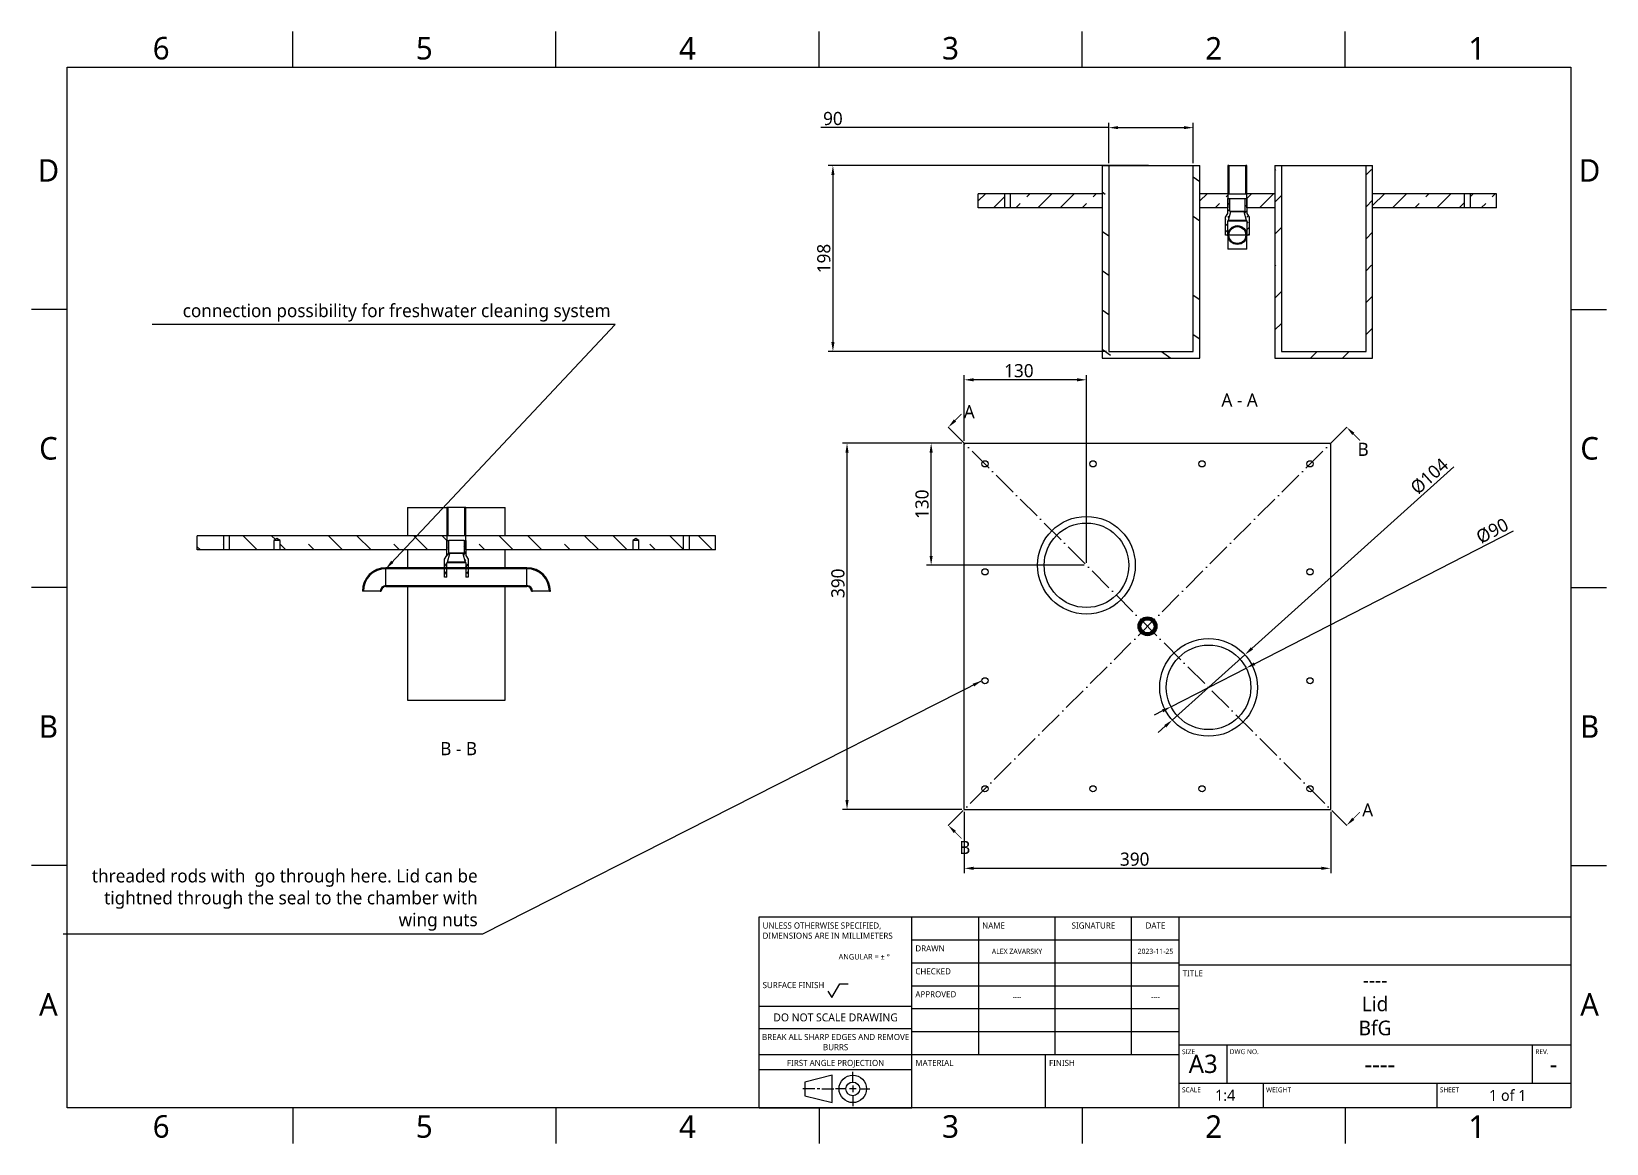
# Model space of a CAD drawing. Extents: x 1 to 420, y 0 to 296.
import ezdxf

# ---------------------------------------------------------------- set-up
doc = ezdxf.new("R2010")
doc.units = 0
doc.header["$LTSCALE"] = 12.7
doc.header["$MEASUREMENT"] = 0
doc.header["$PDMODE"] = 33
doc.header["$PDSIZE"] = 1
doc.linetypes.add('ONS_DASHDOT', pattern=[0.71, 0.5, -0.1, 0.01, -0.1])
doc.layers.get('DEFPOINTS').update_dxf_attribs({"linetype": 'CONTINUOUS'})
for name, color, linetype in [('ANNOTATION_TEXT', 7, 'CONTINUOUS'), ('BORDER_FRAME', 7, 'CONTINUOUS'), ('BORDER_ZONES', 7, 'CONTINUOUS'), ('SECTION_CUTTING_LINE', 7, 'ONS_DASHDOT'), ('TANGENT_LINES', 7, 'CONTINUOUS'), ('TITLE_BLOCK', 7, 'CONTINUOUS'), ('VIEW_HATCHES', 7, 'CONTINUOUS'), ('VISIBLE', 7, 'CONTINUOUS')]:
    doc.layers.add(name, color=color, linetype=linetype)
doc.styles.add('ONSHAPE-STANDARD', font='NotoSans-Regular.ttf')
doc.styles.add('ONSHAPE-STANDARD-DIMENSION', font='')
doc.styles.add('ONSHAPE-STANDARD-FIELDS', font='')
doc.styles.add('ONSHAPE-STANDARD-NOTESTYLE', font='Noto Sans', dxfattribs={"height": 3.5})
doc.styles.add('ONSHAPE-STANDARD-VIEW-LABE', font='NotoSans-Regular.ttf', dxfattribs={"height": 3.5})
doc.styles.get('ONSHAPE-STANDARD-DIMENSION').set_extended_font_data('Noto Sans')
doc.styles.get('ONSHAPE-STANDARD-FIELDS').set_extended_font_data('Noto Sans')
doc.dimstyles.new('ONSHAPE-ISO-25$0', dxfattribs={"dimtxt": 3.5, "dimasz": 2.5, "dimexe": 1.25, "dimexo": 0.625, "dimtad": 1, "dimtxsty": 'ONSHAPE-STANDARD-DIMENSION', "dimcen": 2.5, "dimclrd": 7, "dimclre": 7, "dimclrt": 7, "dimadec": 1, "dimazin": 3, "dimtfac": 1, "dimtmove": 0, "dimatfit": 3})
doc.dimstyles.new('ONSHAPE-ISO-25$3', dxfattribs={"dimtxt": 3.5, "dimasz": 2.5, "dimexe": 1.25, "dimexo": 0.625, "dimtad": 1, "dimtxsty": 'ONSHAPE-STANDARD-DIMENSION', "dimcen": 0, "dimclrd": 7, "dimclre": 7, "dimclrt": 7, "dimadec": 1, "dimazin": 3, "dimtfac": 1, "dimtmove": 0, "dimatfit": 3})
pattern_1 = [(45, (321.7993, 249.565), (-2.9488, 2.9488), [10.0086, -2.50215])]
pattern_2 = [(315, (321.7993, 249.5652), (0.67991, 0.67991), [2.3077, -0.57692])]
pattern_3 = [(45, (321.7993, 249.5652), (-0.83629, 0.83629), [2.83846, -0.7096])]
pattern_4 = [(45, (114.036, 158.5107), (-2.3117, 2.3117), [7.8462, -1.9615])]
pattern_5 = [(135, (114.036, 158.5107), (-3.78414, -3.78414), [12.8438, -3.211])]
pattern_6 = [(10, (114.03585, 158.5107), (-0.09537, 0.540871), [1.318115, -0.32953])]
pattern_7 = [(360, (114.03585, 158.5107), (2e-16, 0.549214), [1.318115, -0.32953])]
pattern_8 = [(45, (114.0358, 158.5107), (-0.67991, 0.67991), [2.3077, -0.57692])]
pattern_9 = [(55, (114.0358, 158.5107), (-0.9688, 0.67836), [2.83846, -0.7096])]

# ---------------------------------------------------------------- blocks, each defined once
blk = doc.blocks.new('*D1')
at = {"layer": 'ANNOTATION_TEXT', "color": 7}
for p, q in [((298.19, 260.82), (212.95, 260.82)), ((214.2, 258.32), (214.2, 213.82)), ((286.94, 211.32), (212.95, 211.32))]:
    blk.add_line(p, q, dxfattribs=at)
for points in [[(214.62, 258.32), (213.79, 258.32), (214.2, 260.82)], [(213.79, 213.82), (214.62, 213.82), (214.2, 211.32)]]:
    blk.add_solid(points, dxfattribs=at)
at = {"layer": 'DEFPOINTS', "color": 0}
for p in [(298.82, 260.82), (214.2, 211.32), (214.2, 211.32), (287.57, 211.32)]:
    blk.add_point(p, dxfattribs=at)
at = {"layer": 'ANNOTATION_TEXT', "color": 7, "insert": (211.79, 236.07), "char_height": 3.5, "attachment_point": 5, "rotation": 90, "style": 'ONSHAPE-STANDARD-DIMENSION'}
blk.add_mtext('198', dxfattribs=at)
blk = doc.blocks.new('*D2')
at = {"layer": 'ANNOTATION_TEXT', "color": 7}
for p, q in [((287.57, 270.9), (211.03, 270.9)), ((287.57, 261.44), (287.57, 272.15)), ((290.07, 270.9), (307.57, 270.9)), ((310.07, 261.44), (310.07, 272.15))]:
    blk.add_line(p, q, dxfattribs=at)
for points in [[(290.07, 271.32), (290.07, 270.49), (287.57, 270.9)], [(307.57, 270.49), (307.57, 271.32), (310.07, 270.9)]]:
    blk.add_solid(points, dxfattribs=at)
at = {"layer": 'DEFPOINTS', "color": 0}
for p in [(310.07, 270.9), (310.07, 270.9), (287.57, 260.82), (310.07, 260.82)]:
    blk.add_point(p, dxfattribs=at)
at = {"layer": 'ANNOTATION_TEXT', "color": 7, "insert": (214.2, 273.32), "char_height": 3.5, "attachment_point": 5, "style": 'ONSHAPE-STANDARD-DIMENSION'}
blk.add_mtext('90', dxfattribs=at)
blk = doc.blocks.new('*D3')
at = {"layer": 'ANNOTATION_TEXT', "color": 7}
for p, q in [((248.52, 186.92), (216.71, 186.92)), ((217.96, 91.92), (217.96, 184.42)), ((248.52, 89.42), (216.71, 89.42))]:
    blk.add_line(p, q, dxfattribs=at)
for points in [[(218.37, 184.42), (217.54, 184.42), (217.96, 186.92)], [(217.54, 91.92), (218.37, 91.92), (217.96, 89.42)]]:
    blk.add_solid(points, dxfattribs=at)
at = {"layer": 'DEFPOINTS', "color": 0}
for p in [(217.96, 186.92), (217.96, 186.92), (249.14, 186.92), (249.14, 89.42)]:
    blk.add_point(p, dxfattribs=at)
at = {"layer": 'ANNOTATION_TEXT', "color": 7, "insert": (215.54, 149.63), "char_height": 3.5, "attachment_point": 5, "rotation": 90, "style": 'ONSHAPE-STANDARD-DIMENSION'}
blk.add_mtext('390', dxfattribs=at)
blk = doc.blocks.new('*D4')
at = {"layer": 'ANNOTATION_TEXT', "color": 7}
for p, q in [((249.14, 88.79), (249.14, 72.5)), ((346.64, 88.79), (346.64, 72.5)), ((251.64, 73.75), (344.14, 73.75))]:
    blk.add_line(p, q, dxfattribs=at)
for points in [[(251.64, 74.17), (251.64, 73.33), (249.14, 73.75)], [(344.14, 73.33), (344.14, 74.17), (346.64, 73.75)]]:
    blk.add_solid(points, dxfattribs=at)
at = {"layer": 'DEFPOINTS', "color": 0}
for p in [(249.14, 89.42), (346.64, 89.42), (346.64, 73.75), (346.64, 73.75)]:
    blk.add_point(p, dxfattribs=at)
at = {"layer": 'ANNOTATION_TEXT', "color": 7, "insert": (294.49, 76.17), "char_height": 3.5, "attachment_point": 5, "style": 'ONSHAPE-STANDARD-DIMENSION'}
blk.add_mtext('390', dxfattribs=at)
blk = doc.blocks.new('*D5')
at = {"layer": 'ANNOTATION_TEXT', "color": 7}
for p, q in [((326.37, 128.2), (395.29, 163.61)), ((304.13, 116.78), (324.15, 127.06)), ((301.91, 115.63), (299.69, 114.49))]:
    blk.add_line(p, q, dxfattribs=at)
for points in [[(326.18, 128.57), (326.56, 127.83), (324.15, 127.06)], [(302.1, 115.26), (301.72, 116.01), (304.13, 116.78)]]:
    blk.add_solid(points, dxfattribs=at)
at = {"layer": 'DEFPOINTS', "color": 0}
for p in [(324.15, 127.06), (304.13, 116.78)]:
    blk.add_point(p, dxfattribs=at)
at = {"layer": 'ANNOTATION_TEXT', "color": 7, "insert": (389.64, 163.55), "char_height": 3.5, "attachment_point": 5, "rotation": 27.1949, "style": 'ONSHAPE-STANDARD-DIMENSION'}
blk.add_mtext('%%c90', dxfattribs=at)
blk = doc.blocks.new('*D6')
at = {"layer": 'ANNOTATION_TEXT', "color": 7}
for p, q in [((325.67, 132.28), (379.43, 180.58)), ((314.19, 121.96), (323.81, 130.61)), ((304.47, 113.23), (314.09, 121.88)), ((302.61, 111.56), (300.75, 109.89))]:
    blk.add_line(p, q, dxfattribs=at)
for points in [[(325.39, 132.59), (325.95, 131.97), (323.81, 130.61)], [(302.89, 111.25), (302.33, 111.87), (304.47, 113.23)]]:
    blk.add_solid(points, dxfattribs=at)
at = {"layer": 'DEFPOINTS', "color": 0}
for p in [(323.81, 130.61), (304.47, 113.23)]:
    blk.add_point(p, dxfattribs=at)
at = {"layer": 'ANNOTATION_TEXT', "color": 7, "insert": (372.9, 178.1), "char_height": 3.5, "attachment_point": 5, "rotation": 41.9381, "style": 'ONSHAPE-STANDARD-DIMENSION'}
blk.add_mtext('%%c104', dxfattribs=at)
blk = doc.blocks.new('*D7')
at = {"layer": 'ANNOTATION_TEXT', "color": 7}
for p, q in [((249.14, 187.54), (249.14, 205.03)), ((279.14, 203.78), (251.64, 203.78)), ((281.64, 155.04), (281.64, 205.03))]:
    blk.add_line(p, q, dxfattribs=at)
for points in [[(251.64, 204.2), (251.64, 203.37), (249.14, 203.78)], [(279.14, 203.37), (279.14, 204.2), (281.64, 203.78)]]:
    blk.add_solid(points, dxfattribs=at)
at = {"layer": 'DEFPOINTS', "color": 0}
for p in [(249.14, 203.78), (249.14, 203.78), (249.14, 186.92), (281.64, 154.42)]:
    blk.add_point(p, dxfattribs=at)
at = {"layer": 'ANNOTATION_TEXT', "color": 7, "insert": (263.68, 206.2), "char_height": 3.5, "attachment_point": 5, "style": 'ONSHAPE-STANDARD-DIMENSION'}
blk.add_mtext('130', dxfattribs=at)
blk = doc.blocks.new('*D8')
at = {"layer": 'ANNOTATION_TEXT', "color": 7}
for p, q in [((248.52, 186.92), (239.08, 186.92)), ((240.33, 156.92), (240.33, 184.42)), ((281.02, 154.42), (239.08, 154.42))]:
    blk.add_line(p, q, dxfattribs=at)
for points in [[(240.75, 184.42), (239.92, 184.42), (240.33, 186.92)], [(239.92, 156.92), (240.75, 156.92), (240.33, 154.42)]]:
    blk.add_solid(points, dxfattribs=at)
at = {"layer": 'DEFPOINTS', "color": 0}
for p in [(240.33, 186.92), (240.33, 186.92), (249.14, 186.92), (281.64, 154.42)]:
    blk.add_point(p, dxfattribs=at)
at = {"layer": 'ANNOTATION_TEXT', "color": 7, "insert": (237.91, 170.67), "char_height": 3.5, "attachment_point": 5, "rotation": 90, "style": 'ONSHAPE-STANDARD-DIMENSION'}
blk.add_mtext('130', dxfattribs=at)

msp = doc.modelspace()

# ---------------------------------------------------------------- hatches: boundary and pattern name
at = {"layer": 'VIEW_HATCHES'}
h = msp.add_hatch(dxfattribs=at)
h.set_pattern_fill('ISO02W100', color=256, scale=68.666667, angle=280.000224, style=0, pattern_type=2)
h.set_pattern_definition([(325, (321.799, 249.565), (4.9232, 7.0311), [20.6, -5.15])])
edge = h.paths.add_edge_path(flags=0)
edge.add_line((285.8183, 209.5652), (311.8183, 209.5652))
edge.add_line((311.8183, 209.5652), (311.8183, 260.8152))
edge.add_line((310.0683, 260.8152), (311.8183, 260.8152))
edge.add_line((310.0683, 211.3152), (310.0683, 260.8152))
edge.add_line((287.5683, 211.3152), (310.0683, 211.3152))
edge.add_line((287.5683, 260.8152), (287.5683, 211.3152))
edge.add_line((285.8183, 260.8152), (287.5683, 260.8152))
edge.add_line((285.8183, 260.8152), (285.8183, 209.5652))
h = msp.add_hatch(dxfattribs=at)
h.set_pattern_fill('ISO02W100', color=256, scale=7.692308, angle=270.00022, style=0, pattern_type=2)
h.set_pattern_definition(pattern_2)
edge = h.paths.add_edge_path(flags=0)
edge.add_line((319.5493, 260.8152), (319.5493, 253.3152))
edge.add_line((319.5493, 260.8152), (319.2993, 260.8152))
edge.add_line((319.2993, 260.8152), (319.2993, 253.3152))
edge.add_line((319.5493, 253.3152), (319.2993, 253.3152))
h = msp.add_hatch(dxfattribs=at)
h.set_pattern_fill('ISO02W100', color=256, scale=7.692308, angle=270.00022, style=0, pattern_type=2)
h.set_pattern_definition(pattern_2)
edge = h.paths.add_edge_path(flags=0)
edge.add_line((324.2993, 253.3152), (324.2993, 260.8152))
edge.add_line((324.2993, 260.8152), (324.0493, 260.8152))
edge.add_line((324.0493, 253.3152), (324.0493, 260.8152))
edge.add_line((324.2993, 253.3152), (324.0493, 253.3152))
h = msp.add_hatch(dxfattribs=at)
h.set_pattern_fill('ISO02W100', color=256, scale=48.066667, angle=0.000009, style=0, pattern_type=2)
h.set_pattern_definition([(45, (321.799, 249.565), (-4.24853, 4.2485), [14.42, -3.605])])
edge = h.paths.add_edge_path(flags=0)
edge.add_line((331.7802, 209.5652), (357.7802, 209.5652))
edge.add_line((357.7802, 209.5652), (357.7802, 260.8152))
edge.add_line((356.0302, 260.8152), (357.7802, 260.8152))
edge.add_line((356.0302, 211.3152), (356.0302, 260.8152))
edge.add_line((333.5302, 211.3152), (356.0302, 211.3152))
edge.add_line((333.5302, 260.8152), (333.5302, 211.3152))
edge.add_line((331.7802, 260.8152), (333.5302, 260.8152))
edge.add_line((331.7802, 260.8152), (331.7802, 209.5652))
h = msp.add_hatch(dxfattribs=at)
h.set_pattern_fill('ISO02W100', color=256, scale=33.361941, angle=0.000009, style=0, pattern_type=2)
h.set_pattern_definition(pattern_1)
edge = h.paths.add_edge_path(flags=0)
edge.add_line((259.8095, 249.5652), (252.8564, 249.5652))
edge.add_line((259.8095, 253.3152), (259.8095, 249.5652))
edge.add_line((259.8095, 253.3152), (252.8564, 253.3152))
edge.add_line((252.8564, 249.5652), (252.8564, 253.3152))
h = msp.add_hatch(dxfattribs=at)
h.set_pattern_fill('ISO02W100', color=256, scale=33.361941, angle=0.000009, style=0, pattern_type=2)
h.set_pattern_definition(pattern_1)
edge = h.paths.add_edge_path(flags=0)
edge.add_line((285.8183, 249.5652), (261.4595, 249.5652))
edge.add_line((285.8183, 253.3152), (285.8183, 249.5652))
edge.add_line((285.8183, 253.3152), (261.4595, 253.3152))
edge.add_line((261.4595, 249.5652), (261.4595, 253.3152))
h = msp.add_hatch(dxfattribs=at)
h.set_pattern_fill('ISO02W100', color=256, scale=33.361941, angle=0.000009, style=0, pattern_type=2)
h.set_pattern_definition(pattern_1)
edge = h.paths.add_edge_path(flags=0)
edge.add_line((319.2993, 253.3152), (311.8183, 253.3152))
edge.add_line((311.8183, 249.5652), (311.8183, 253.3152))
edge.add_line((319.2993, 249.5652), (311.8183, 249.5652))
edge.add_line((319.2993, 253.3152), (319.2993, 249.5652))
h = msp.add_hatch(dxfattribs=at)
h.set_pattern_fill('ISO02W100', color=256, scale=9.461538, angle=0.000009, style=0, pattern_type=2)
h.set_pattern_definition(pattern_3)
edge = h.paths.add_edge_path(flags=0)
edge.add_arc((319.8993, 248.6902), 0.125, 180, 270, ccw=False)
edge.add_line((319.7743, 248.6902), (319.7743, 252.0652))
edge.add_line((319.2993, 252.0652), (319.7743, 252.0652))
edge.add_line((319.2993, 248.0652), (319.2993, 252.0652))
edge.add_line((318.6743, 247.0652), (319.2993, 248.0652))
edge.add_line((318.6743, 242.3152), (318.6743, 247.0652))
edge.add_line((319.2743, 242.3152), (318.6743, 242.3152))
edge.add_line((319.2743, 242.3152), (319.2743, 246.1152))
edge.add_arc((319.4743, 246.1152), 0.2, 90, 180, ccw=False)
edge.add_line((319.4368, 246.3152), (319.4743, 246.3152))
edge.add_line((319.4368, 246.3152), (320.0493, 248.5652))
edge.add_line((319.8993, 248.5652), (320.0493, 248.5652))
h = msp.add_hatch(dxfattribs=at)
h.set_pattern_fill('ISO02W100', color=256, scale=9.461538, angle=0.000009, style=0, pattern_type=2)
h.set_pattern_definition(pattern_3)
edge = h.paths.add_edge_path(flags=0)
edge.add_line((323.5493, 248.5652), (324.1618, 246.3152))
edge.add_line((324.1243, 246.3152), (324.1618, 246.3152))
edge.add_arc((324.1243, 246.1152), 0.2, 0, 90, ccw=False)
edge.add_line((324.3243, 246.1152), (324.3243, 242.3152))
edge.add_line((324.9243, 242.3152), (324.3243, 242.3152))
edge.add_line((324.9243, 247.0652), (324.9243, 242.3152))
edge.add_line((324.2993, 248.0652), (324.9243, 247.0652))
edge.add_line((324.2993, 252.0652), (324.2993, 248.0652))
edge.add_line((323.8243, 252.0652), (324.2993, 252.0652))
edge.add_line((323.8243, 252.0652), (323.8243, 248.6902))
edge.add_arc((323.6993, 248.6902), 0.125, 270, 360, ccw=False)
edge.add_line((323.5493, 248.5652), (323.6993, 248.5652))
h = msp.add_hatch(dxfattribs=at)
h.set_pattern_fill('ISO02W100', color=256, scale=33.361941, angle=0.000009, style=0, pattern_type=2)
h.set_pattern_definition(pattern_1)
edge = h.paths.add_edge_path(flags=0)
edge.add_line((331.7802, 249.5652), (324.2993, 249.5652))
edge.add_line((331.7802, 253.3152), (331.7802, 249.5652))
edge.add_line((331.7802, 253.3152), (324.2993, 253.3152))
edge.add_line((324.2993, 249.5652), (324.2993, 253.3152))
h = msp.add_hatch(dxfattribs=at)
h.set_pattern_fill('ISO02W100', color=256, scale=33.361941, angle=0.000009, style=0, pattern_type=2)
h.set_pattern_definition(pattern_1)
edge = h.paths.add_edge_path(flags=0)
edge.add_line((382.139, 253.3152), (357.7802, 253.3152))
edge.add_line((357.7802, 249.5652), (357.7802, 253.3152))
edge.add_line((382.139, 249.5652), (357.7802, 249.5652))
edge.add_line((382.139, 253.3152), (382.139, 249.5652))
h = msp.add_hatch(dxfattribs=at)
h.set_pattern_fill('ISO02W100', color=256, scale=33.361941, angle=0.000009, style=0, pattern_type=2)
h.set_pattern_definition(pattern_1)
edge = h.paths.add_edge_path(flags=0)
edge.add_line((390.7422, 249.5652), (390.7422, 253.3152))
edge.add_line((390.7422, 253.3152), (383.789, 253.3152))
edge.add_line((383.789, 249.5652), (383.789, 253.3152))
edge.add_line((390.7422, 249.5652), (383.789, 249.5652))
h = msp.add_hatch(dxfattribs=at)
h.set_pattern_fill('ISO02W100', color=256, scale=6.285394, angle=225, style=0, pattern_type=2)
h.set_pattern_definition([(270, (321.7993, 249.56516), (0.785674, -2e-16), [1.88562, -0.4714])])
edge = h.paths.add_edge_path(flags=0)
edge.add_arc((321.7993, 242.3152), 2.5, 225, 585)
edge = h.paths.add_edge_path(flags=0)
edge.add_arc((321.7993, 242.3152), 2.25, 225, 585)
h = msp.add_hatch(dxfattribs=at)
h.set_pattern_fill('ISO02W100', color=256, scale=7.692308, angle=0.00022, style=0, pattern_type=2)
h.set_pattern_definition(pattern_8)
edge = h.paths.add_edge_path(flags=0)
edge.add_line((111.7858, 169.7607), (111.7858, 162.2607))
edge.add_line((111.7858, 169.7607), (111.5358, 169.7607))
edge.add_line((111.5358, 169.7607), (111.5358, 162.2607))
edge.add_line((111.7858, 162.2607), (111.5358, 162.2607))
h = msp.add_hatch(dxfattribs=at)
h.set_pattern_fill('ISO02W100', color=256, scale=7.692308, angle=0.00022, style=0, pattern_type=2)
h.set_pattern_definition(pattern_8)
edge = h.paths.add_edge_path(flags=0)
edge.add_line((116.5358, 162.2607), (116.5358, 169.7607))
edge.add_line((116.5358, 169.7607), (116.2858, 169.7607))
edge.add_line((116.2858, 162.2607), (116.2858, 169.7607))
edge.add_line((116.5358, 162.2607), (116.2858, 162.2607))
h = msp.add_hatch(dxfattribs=at)
h.set_pattern_fill('ISO02W100', color=256, scale=42.812698, angle=90.000009, style=0, pattern_type=2)
h.set_pattern_definition(pattern_5)
edge = h.paths.add_edge_path(flags=0)
edge.add_line((45.0929, 158.5107), (45.0929, 162.2607))
edge.add_line((52.0461, 158.5107), (45.0929, 158.5107))
edge.add_line((52.0461, 162.2607), (52.0461, 158.5107))
edge.add_line((52.0461, 162.2607), (45.0929, 162.2607))
h = msp.add_hatch(dxfattribs=at)
h.set_pattern_fill('ISO02W100', color=256, scale=42.812698, angle=90.000009, style=0, pattern_type=2)
h.set_pattern_definition(pattern_5)
edge = h.paths.add_edge_path(flags=0)
edge.add_line((111.5358, 162.2607), (111.5358, 158.5107))
edge.add_line((111.5358, 162.2607), (53.6961, 162.2607))
edge.add_line((53.6961, 158.5107), (53.6961, 162.2607))
edge.add_line((65.4811, 158.5107), (53.6961, 158.5107))
edge.add_line((65.4811, 161.0107), (65.4811, 158.5107))
edge.add_line((66.3061, 161.5064), (65.4811, 161.0107))
edge.add_line((67.1311, 161.0107), (66.3061, 161.5064))
edge.add_line((67.1311, 158.5107), (67.1311, 161.0107))
edge.add_line((111.5358, 158.5107), (67.1311, 158.5107))
h = msp.add_hatch(dxfattribs=at)
h.set_pattern_fill('ISO02W100', color=256, scale=9.461538, angle=10.000224, style=0, pattern_type=2)
h.set_pattern_definition(pattern_9)
edge = h.paths.add_edge_path(flags=0)
edge.add_arc((112.1358, 157.6357), 0.125, 180, 270, ccw=False)
edge.add_line((112.0108, 157.6357), (112.0108, 161.0107))
edge.add_line((111.5358, 161.0107), (112.0108, 161.0107))
edge.add_line((111.5358, 157.0107), (111.5358, 161.0107))
edge.add_line((110.9108, 156.0107), (111.5358, 157.0107))
edge.add_line((110.9108, 151.2607), (110.9108, 156.0107))
edge.add_line((111.5108, 151.2607), (110.9108, 151.2607))
edge.add_line((111.5108, 151.2607), (111.5108, 155.0607))
edge.add_arc((111.7108, 155.0607), 0.2, 90, 180, ccw=False)
edge.add_line((111.6733, 155.2607), (111.7108, 155.2607))
edge.add_line((111.6733, 155.2607), (112.2858, 157.5107))
edge.add_line((112.1358, 157.5107), (112.2858, 157.5107))
h = msp.add_hatch(dxfattribs=at)
h.set_pattern_fill('ISO02W100', color=256, scale=9.461538, angle=10.000224, style=0, pattern_type=2)
h.set_pattern_definition(pattern_9)
edge = h.paths.add_edge_path(flags=0)
edge.add_line((115.7858, 157.5107), (116.3983, 155.2607))
edge.add_line((116.3608, 155.2607), (116.3983, 155.2607))
edge.add_arc((116.3608, 155.0607), 0.2, 0, 90, ccw=False)
edge.add_line((116.5608, 155.0607), (116.5608, 151.2607))
edge.add_line((117.1608, 151.2607), (116.5608, 151.2607))
edge.add_line((117.1608, 156.0107), (117.1608, 151.2607))
edge.add_line((116.5358, 157.0107), (117.1608, 156.0107))
edge.add_line((116.5358, 161.0107), (116.5358, 157.0107))
edge.add_line((116.0608, 161.0107), (116.5358, 161.0107))
edge.add_line((116.0608, 161.0107), (116.0608, 157.6357))
edge.add_arc((115.9358, 157.6357), 0.125, 270, 360, ccw=False)
edge.add_line((115.7858, 157.5107), (115.9358, 157.5107))
h = msp.add_hatch(dxfattribs=at)
h.set_pattern_fill('ISO02W100', color=256, scale=42.812698, angle=90.000009, style=0, pattern_type=2)
h.set_pattern_definition(pattern_5)
edge = h.paths.add_edge_path(flags=0)
edge.add_line((174.3756, 162.2607), (174.3756, 158.5107))
edge.add_line((174.3756, 162.2607), (116.5358, 162.2607))
edge.add_line((116.5358, 158.5107), (116.5358, 162.2607))
edge.add_line((160.9406, 158.5107), (116.5358, 158.5107))
edge.add_line((160.9406, 161.0107), (160.9406, 158.5107))
edge.add_line((161.7656, 161.5064), (160.9406, 161.0107))
edge.add_line((162.5906, 161.0107), (161.7656, 161.5064))
edge.add_line((162.5906, 158.5107), (162.5906, 161.0107))
edge.add_line((174.3756, 158.5107), (162.5906, 158.5107))
h = msp.add_hatch(dxfattribs=at)
h.set_pattern_fill('ISO02W100', color=256, scale=42.812698, angle=90.000009, style=0, pattern_type=2)
h.set_pattern_definition(pattern_5)
edge = h.paths.add_edge_path(flags=0)
edge.add_line((182.9788, 162.2607), (176.0256, 162.2607))
edge.add_line((176.0256, 158.5107), (176.0256, 162.2607))
edge.add_line((182.9788, 158.5107), (176.0256, 158.5107))
edge.add_line((182.9788, 158.5107), (182.9788, 162.2607))
h = msp.add_hatch(dxfattribs=at)
h.set_pattern_fill('ISO02W100', color=256, scale=4.393715, angle=315, style=0, pattern_type=2)
h.set_pattern_definition(pattern_7)
edge = h.paths.add_edge_path(flags=0)
edge.add_line((95.2858, 153.5107), (95.2858, 153.7607))
edge.add_arc((95.2858, 147.5107), 6.25, 90, 180, ccw=False)
edge.add_line((89.2858, 147.5107), (89.0358, 147.5107))
edge.add_arc((95.2858, 147.5107), 6, 90, 180)
h = msp.add_hatch(dxfattribs=at)
h.set_pattern_fill('ISO02W100', color=256, scale=26.153846, angle=0.00022, style=0, pattern_type=2)
h.set_pattern_definition(pattern_4)
edge = h.paths.add_edge_path(flags=0)
edge.add_line((132.7858, 153.5107), (95.2858, 153.5107))
edge.add_line((132.7858, 153.5107), (132.7858, 153.7607))
edge.add_line((132.7858, 153.7607), (95.2858, 153.7607))
edge.add_line((95.2858, 153.5107), (95.2858, 153.7607))
h = msp.add_hatch(dxfattribs=at)
h.set_pattern_fill('ISO02W100', color=256, scale=4.393715, angle=325.000004, style=0, pattern_type=2)
h.set_pattern_definition(pattern_6)
edge = h.paths.add_edge_path(flags=0)
edge.add_line((138.7858, 147.5107), (139.0358, 147.5107))
edge.add_arc((132.7858, 147.5107), 6.25, 0, 90, ccw=False)
edge.add_line((132.7858, 153.5107), (132.7858, 153.7607))
edge.add_arc((132.7858, 147.5107), 6, 360, 450)
h = msp.add_hatch(dxfattribs=at)
h.set_pattern_fill('ISO02W100', color=256, scale=4.393715, angle=315, style=0, pattern_type=2)
h.set_pattern_definition(pattern_7)
edge = h.paths.add_edge_path(flags=0)
edge.add_line((94.0358, 147.5107), (93.7858, 147.5107))
edge.add_arc((95.2858, 147.5107), 1.25, 90, 180)
edge.add_line((95.2858, 148.7607), (95.2858, 149.0107))
edge.add_arc((95.2858, 147.5107), 1.5, 90, 180, ccw=False)
h = msp.add_hatch(dxfattribs=at)
h.set_pattern_fill('ISO02W100', color=256, scale=26.153846, angle=0.00022, style=0, pattern_type=2)
h.set_pattern_definition(pattern_4)
edge = h.paths.add_edge_path(flags=0)
edge.add_line((95.2858, 148.7607), (132.7858, 148.7607))
edge.add_line((132.7858, 148.7607), (132.7858, 149.0107))
edge.add_line((95.2858, 149.0107), (132.7858, 149.0107))
edge.add_line((95.2858, 148.7607), (95.2858, 149.0107))
h = msp.add_hatch(dxfattribs=at)
h.set_pattern_fill('ISO02W100', color=256, scale=4.393715, angle=325.000004, style=0, pattern_type=2)
h.set_pattern_definition(pattern_6)
edge = h.paths.add_edge_path(flags=0)
edge.add_line((132.7858, 148.7607), (132.7858, 149.0107))
edge.add_arc((132.7858, 147.5107), 1.25, 360, 450)
edge.add_line((134.0358, 147.5107), (134.2858, 147.5107))
edge.add_arc((132.7858, 147.5107), 1.5, 0, 90, ccw=False)

# ---------------------------------------------------------------- linework, layer by layer
at = {"layer": 'ANNOTATION_TEXT'}
msp.add_lwpolyline([(95.2858, 153.5107), (156.2994, 218.5398), (33.1407, 218.5398)], dxfattribs=at)
at = {"layer": 'ANNOTATION_TEXT', "extrusion": (0, -0.020396, -0.999792)}
msp.add_lwpolyline([(253.8163, -123.6567), (120.9537, -56.2408), (9.4113, -56.2408)], dxfattribs=at)
at = {"layer": 'ANNOTATION_TEXT'}
for points in [[(97.3003, 155.0488), (95.2858, 153.5107), (96.6926, 155.619)], [(251.3983, 122.909), (253.8163, 123.6684), (251.7753, 122.1658)]]:
    msp.add_solid(points, dxfattribs=at)
at = {"layer": 'BORDER_FRAME'}
for p, q in [((10.5, 10), (10.5, 287)), ((10.5, 287), (410.5, 287)), ((410.5, 287), (410.5, 10)), ((410.5, 10), (10.5, 10))]:
    msp.add_line(p, q, dxfattribs=at)
at = {"layer": 'BORDER_ZONES'}
for p, q in [((70.5, 287), (70.5, 296.5)), ((140.5, 287), (140.5, 296.5)), ((210.5, 287), (210.5, 296.5)), ((280.5, 287), (280.5, 296.5)), ((350.5, 287), (350.5, 296.5)), ((10.5, 222.5), (1, 222.5)), ((410.5, 222.5), (420, 222.5)), ((10.5, 148.5), (1, 148.5)), ((410.5, 148.5), (420, 148.5)), ((10.5, 74.5), (1, 74.5)), ((410.5, 74.5), (420, 74.5)), ((70.5, 10), (70.5, 0.5)), ((140.5, 10), (140.5, 0.5)), ((210.5, 10), (210.5, 0.5)), ((280.5, 10), (280.5, 0.5)), ((350.5, 10), (350.5, 0.5))]:
    msp.add_line(p, q, dxfattribs=at)
at = {"layer": 'SECTION_CUTTING_LINE', "color": 7}
for p, q in [((244.8987, 191.1611), (350.884, 85.1758)), ((350.884, 191.1611), (244.8987, 85.1758))]:
    msp.add_line(p, q, dxfattribs=at)
for points in [[(244.8987, 191.1611), (246.9611, 192.6342), (246.3718, 193.2235)], [(246.7401, 192.8552), (248.5079, 194.623), (246.5928, 193.0025), (248.3606, 194.7703)], [(350.884, 191.1611), (352.3571, 189.0987), (352.9464, 189.6879)], [(352.5781, 189.3197), (354.3458, 187.5519), (352.7254, 189.467), (354.4932, 187.6992)], [(352.7254, 86.8699), (354.4932, 88.6377), (352.5781, 87.0172), (354.3458, 88.785)], [(244.8987, 85.1758), (246.3718, 83.1134), (246.9611, 83.7027)], [(350.884, 85.1758), (352.9464, 86.6489), (352.3571, 87.2382)], [(246.5928, 83.3344), (248.3606, 81.5666), (246.7401, 83.4817), (248.5079, 81.7139)]]:
    msp.add_solid(points, dxfattribs=at)
at = {"layer": 'TANGENT_LINES'}
for p, q in [((319.7743, 248.6902), (323.8243, 248.6902)), ((319.2743, 246.1152), (324.3243, 246.1152)), ((116.5608, 155.0607), (111.5108, 155.0607)), ((116.0608, 157.6357), (112.0108, 157.6357))]:
    msp.add_line(p, q, dxfattribs=at)
msp.add_circle((297.8913, 138.1684), 1.9, dxfattribs=at)
at = {"layer": 'TITLE_BLOCK'}
for p, q in [((194.6, 10), (194.6, 60.8)), ((194.6, 60.8), (235.24, 60.8)), ((235.24, 10), (235.24, 60.8)), ((235.24, 60.8), (306.36, 60.8)), ((253.02, 24.224), (253.02, 60.8)), ((273.34, 24.224), (273.34, 60.8)), ((293.66, 24.224), (293.66, 60.8)), ((306.36, 10), (306.36, 60.8)), ((306.36, 60.8), (410.5, 60.8)), ((235.24, 54.704), (306.36, 54.704)), ((235.24, 48.608), (306.36, 48.608)), ((306.36, 48.1), (410.5, 48.1)), ((213.904, 39.3298), (216.0376, 43.0253)), ((216.0376, 43.0253), (218.2728, 43.0253)), ((235.24, 42.512), (306.36, 42.512)), ((212.888, 41.0896), (213.904, 39.3298)), ((194.6, 37.0256), (235.24, 37.0256)), ((235.24, 36.416), (306.36, 36.416)), ((194.6, 31.1328), (235.24, 31.1328)), ((235.24, 30.32), (306.36, 30.32)), ((306.36, 26.764), (410.5, 26.764)), ((319.06, 16.604), (319.06, 26.764)), ((400.34, 16.604), (400.34, 26.764)), ((194.6, 24.224), (235.24, 24.224)), ((235.24, 24.224), (306.36, 24.224)), ((270.8, 10), (270.8, 24.224)), ((194.6, 20.16), (235.24, 20.16)), ((214.0056, 18.697), (206.6904, 16.8682)), ((206.6904, 16.8682), (206.6904, 13.2106)), ((214.0056, 11.3818), (214.0056, 18.697)), ((219.492, 16.8682), (219.492, 19.6114)), ((209.4336, 15.0394), (206.2332, 15.0394)), ((206.6904, 13.2106), (214.0056, 11.3818)), ((210.7138, 15.0394), (209.9822, 15.0394)), ((211.2624, 15.0394), (214.4628, 15.0394)), ((217.6632, 15.0394), (214.92, 15.0394)), ((220.4064, 15.0394), (218.5776, 15.0394)), ((219.492, 15.9538), (219.492, 14.125)), ((219.492, 13.2106), (219.492, 10.4674)), ((221.3208, 15.0394), (224.064, 15.0394)), ((306.36, 16.604), (410.5, 16.604)), ((328.712, 10), (328.712, 16.604)), ((374.94, 10), (374.94, 16.604)), ((194.6, 10), (235.24, 10))]:
    msp.add_line(p, q, dxfattribs=at)
for radius in [3.6576, 1.8288]:
    msp.add_circle((219.492, 15.0394), radius, dxfattribs=at)
at = {"layer": 'VISIBLE'}
for p, q in [((285.8183, 260.8152), (287.5683, 260.8152)), ((285.8183, 260.8152), (285.8183, 209.5652)), ((287.5683, 260.8152), (287.5683, 211.3152)), ((287.5683, 260.8152), (310.0683, 260.8152)), ((310.0683, 211.3152), (310.0683, 260.8152)), ((310.0683, 260.8152), (311.8183, 260.8152)), ((311.8183, 209.5652), (311.8183, 260.8152)), ((319.2993, 260.8152), (319.2993, 253.3152)), ((319.5493, 260.8152), (319.2993, 260.8152)), ((319.5493, 260.8152), (319.5493, 253.3152)), ((319.5493, 260.8152), (324.0493, 260.8152)), ((324.0493, 253.3152), (324.0493, 260.8152)), ((324.2993, 260.8152), (324.0493, 260.8152)), ((324.2993, 253.3152), (324.2993, 260.8152)), ((331.7802, 260.8152), (333.5302, 260.8152)), ((331.7802, 260.8152), (331.7802, 209.5652)), ((333.5302, 260.8152), (333.5302, 211.3152)), ((333.5302, 260.8152), (356.0302, 260.8152)), ((356.0302, 260.8152), (357.7802, 260.8152)), ((356.0302, 211.3152), (356.0302, 260.8152)), ((357.7802, 209.5652), (357.7802, 260.8152)), ((259.8095, 253.3152), (252.8564, 253.3152)), ((252.8564, 249.5652), (252.8564, 253.3152)), ((259.8095, 253.3152), (259.8095, 249.5652)), ((261.4595, 253.3152), (259.8095, 253.3152)), ((261.4595, 249.5652), (261.4595, 253.3152)), ((285.8183, 253.3152), (261.4595, 253.3152)), ((285.8183, 253.3152), (285.8183, 249.5652)), ((319.2993, 253.3152), (311.8183, 253.3152)), ((311.8183, 249.5652), (311.8183, 253.3152)), ((319.2993, 253.3152), (319.2993, 249.5652)), ((319.5493, 253.3152), (319.2993, 253.3152)), ((319.2993, 252.0652), (319.7743, 252.0652)), ((319.2993, 248.0652), (319.2993, 252.0652)), ((319.5493, 253.3152), (324.0493, 253.3152)), ((319.7743, 248.6902), (319.7743, 252.0652)), ((319.7743, 252.0652), (323.8243, 252.0652)), ((323.8243, 252.0652), (324.2993, 252.0652)), ((323.8243, 252.0652), (323.8243, 248.6902)), ((324.2993, 253.3152), (324.0493, 253.3152)), ((324.2993, 249.5652), (324.2993, 253.3152)), ((331.7802, 253.3152), (324.2993, 253.3152)), ((324.2993, 252.0652), (324.2993, 248.0652)), ((331.7802, 253.3152), (331.7802, 249.5652)), ((357.7802, 249.5652), (357.7802, 253.3152)), ((382.139, 253.3152), (357.7802, 253.3152)), ((382.139, 253.3152), (382.139, 249.5652)), ((383.789, 253.3152), (382.139, 253.3152)), ((390.7422, 253.3152), (383.789, 253.3152)), ((383.789, 249.5652), (383.789, 253.3152)), ((390.7422, 249.5652), (390.7422, 253.3152)), ((259.8095, 249.5652), (252.8564, 249.5652)), ((261.4595, 249.5652), (259.8095, 249.5652)), ((285.8183, 249.5652), (261.4595, 249.5652)), ((319.2993, 249.5652), (311.8183, 249.5652)), ((318.6743, 247.0652), (319.2993, 248.0652)), ((319.4368, 246.3152), (320.0493, 248.5652)), ((319.8993, 248.5652), (320.0493, 248.5652)), ((320.0493, 248.5652), (323.5493, 248.5652)), ((323.5493, 248.5652), (324.1618, 246.3152)), ((323.5493, 248.5652), (323.6993, 248.5652)), ((331.7802, 249.5652), (324.2993, 249.5652)), ((324.2993, 248.0652), (324.9243, 247.0652)), ((382.139, 249.5652), (357.7802, 249.5652)), ((383.789, 249.5652), (382.139, 249.5652)), ((390.7422, 249.5652), (383.789, 249.5652)), ((318.6743, 242.3152), (318.6743, 247.0652)), ((319.2743, 242.3152), (319.2743, 246.1152)), ((319.4368, 246.3152), (319.4743, 246.3152)), ((319.4743, 246.3152), (324.1243, 246.3152)), ((324.1243, 246.3152), (324.1618, 246.3152)), ((324.3243, 246.1152), (324.3243, 242.3152)), ((324.9243, 247.0652), (324.9243, 242.3152)), ((319.2743, 242.3152), (318.6743, 242.3152)), ((319.2993, 242.3152), (319.2743, 242.3152)), ((319.2993, 242.3152), (319.2993, 238.5652)), ((324.0493, 242.3152), (319.5493, 242.3152)), ((324.3243, 242.3152), (324.2993, 242.3152)), ((324.2993, 238.5652), (324.2993, 242.3152)), ((324.9243, 242.3152), (324.3243, 242.3152)), ((324.2993, 238.5652), (319.2993, 238.5652)), ((285.8183, 209.5652), (311.8183, 209.5652)), ((287.5683, 211.3152), (310.0683, 211.3152)), ((331.7802, 209.5652), (357.7802, 209.5652)), ((333.5302, 211.3152), (356.0302, 211.3152)), ((249.1413, 186.9184), (346.6413, 186.9184)), ((249.1413, 89.4184), (249.1413, 186.9184)), ((346.6413, 89.4184), (346.6413, 186.9184)), ((101.0358, 169.7607), (101.0358, 162.2607)), ((101.0358, 169.7607), (111.5358, 169.7607)), ((111.5358, 169.7607), (111.5358, 162.2607)), ((111.7858, 169.7607), (111.5358, 169.7607)), ((111.7858, 169.7607), (111.7858, 162.2607)), ((116.2858, 169.7607), (111.7858, 169.7607)), ((116.2858, 162.2607), (116.2858, 169.7607)), ((116.5358, 169.7607), (116.2858, 169.7607)), ((116.5358, 162.2607), (116.5358, 169.7607)), ((116.5358, 169.7607), (127.0358, 169.7607)), ((127.0358, 162.2607), (127.0358, 169.7607)), ((52.0461, 162.2607), (45.0929, 162.2607)), ((45.0929, 158.5107), (45.0929, 162.2607)), ((52.0461, 162.2607), (52.0461, 158.5107)), ((53.6961, 162.2607), (52.0461, 162.2607)), ((53.6961, 158.5107), (53.6961, 162.2607)), ((111.5358, 162.2607), (53.6961, 162.2607)), ((66.3061, 161.5064), (65.4811, 161.0107)), ((65.4811, 161.0107), (65.4811, 158.5107)), ((67.1311, 161.0107), (65.4811, 161.0107)), ((67.1311, 161.0107), (66.3061, 161.5064)), ((67.1311, 158.5107), (67.1311, 161.0107)), ((111.5358, 162.2607), (111.5358, 158.5107)), ((111.7858, 162.2607), (111.5358, 162.2607)), ((111.5358, 161.0107), (112.0108, 161.0107)), ((111.5358, 157.0107), (111.5358, 161.0107)), ((116.2858, 162.2607), (111.7858, 162.2607)), ((112.0108, 157.6357), (112.0108, 161.0107)), ((116.0608, 161.0107), (112.0108, 161.0107)), ((116.0608, 161.0107), (116.0608, 157.6357)), ((116.0608, 161.0107), (116.5358, 161.0107)), ((116.5358, 162.2607), (116.2858, 162.2607)), ((174.3756, 162.2607), (116.5358, 162.2607)), ((116.5358, 158.5107), (116.5358, 162.2607)), ((116.5358, 161.0107), (116.5358, 157.0107)), ((161.7656, 161.5064), (160.9406, 161.0107)), ((160.9406, 161.0107), (160.9406, 158.5107)), ((162.5906, 161.0107), (160.9406, 161.0107)), ((162.5906, 161.0107), (161.7656, 161.5064)), ((162.5906, 158.5107), (162.5906, 161.0107)), ((174.3756, 162.2607), (174.3756, 158.5107)), ((176.0256, 162.2607), (174.3756, 162.2607)), ((182.9788, 162.2607), (176.0256, 162.2607)), ((176.0256, 158.5107), (176.0256, 162.2607)), ((182.9788, 158.5107), (182.9788, 162.2607)), ((52.0461, 158.5107), (45.0929, 158.5107)), ((53.6961, 158.5107), (52.0461, 158.5107)), ((65.4811, 158.5107), (53.6961, 158.5107)), ((67.1311, 158.5107), (65.4811, 158.5107)), ((111.5358, 158.5107), (67.1311, 158.5107)), ((101.0358, 158.5107), (101.0358, 153.7607)), ((110.9108, 156.0107), (111.5358, 157.0107)), ((110.9108, 151.2607), (110.9108, 156.0107)), ((111.5108, 151.2607), (111.5108, 155.0607)), ((111.6733, 155.2607), (112.2858, 157.5107)), ((111.6733, 155.2607), (111.7108, 155.2607)), ((116.3608, 155.2607), (111.7108, 155.2607)), ((112.1358, 157.5107), (112.2858, 157.5107)), ((115.7858, 157.5107), (112.2858, 157.5107)), ((115.7858, 157.5107), (115.9358, 157.5107)), ((115.7858, 157.5107), (116.3983, 155.2607)), ((116.3608, 155.2607), (116.3983, 155.2607)), ((160.9406, 158.5107), (116.5358, 158.5107)), ((116.5358, 157.0107), (117.1608, 156.0107)), ((116.5608, 155.0607), (116.5608, 151.2607)), ((117.1608, 156.0107), (117.1608, 151.2607)), ((127.0358, 153.7607), (127.0358, 158.5107)), ((162.5906, 158.5107), (160.9406, 158.5107)), ((174.3756, 158.5107), (162.5906, 158.5107)), ((176.0256, 158.5107), (174.3756, 158.5107)), ((182.9788, 158.5107), (176.0256, 158.5107)), ((95.2858, 153.5107), (95.2858, 153.7607)), ((132.7858, 153.7607), (95.2858, 153.7607)), ((95.2858, 153.5107), (95.2858, 153.7607)), ((132.7858, 153.5107), (95.2858, 153.5107)), ((95.2858, 149.0107), (95.2858, 153.5107)), ((95.2858, 149.0107), (95.2858, 153.5107)), ((111.5108, 151.2607), (110.9108, 151.2607)), ((117.1608, 151.2607), (116.5608, 151.2607)), ((132.7858, 153.5107), (132.7858, 153.7607)), ((132.7858, 153.5107), (132.7858, 153.7607)), ((132.7858, 149.0107), (132.7858, 153.5107)), ((132.7858, 149.0107), (132.7858, 153.5107)), ((89.2858, 147.5107), (89.0358, 147.5107)), ((93.7858, 147.5107), (89.2858, 147.5107)), ((94.0358, 147.5107), (93.7858, 147.5107)), ((95.2858, 149.0107), (132.7858, 149.0107)), ((95.2858, 148.7607), (95.2858, 149.0107)), ((95.2858, 148.7607), (95.2858, 149.0107)), ((95.2858, 148.7607), (132.7858, 148.7607)), ((101.0358, 148.7607), (101.0358, 118.5107)), ((127.0358, 118.5107), (127.0358, 148.7607)), ((132.7858, 148.7607), (132.7858, 149.0107)), ((132.7858, 148.7607), (132.7858, 149.0107)), ((134.0358, 147.5107), (134.2858, 147.5107)), ((138.7858, 147.5107), (134.2858, 147.5107)), ((138.7858, 147.5107), (139.0358, 147.5107)), ((101.0358, 118.5107), (127.0358, 118.5107)), ((249.1413, 89.4184), (346.6413, 89.4184))]:
    msp.add_line(p, q, dxfattribs=at)
for centre, radius in [((321.7993, 242.3152), 2.5), ((321.7993, 242.3152), 2.25), ((254.6413, 181.4184), 0.825), ((283.3913, 181.4184), 0.825), ((312.3913, 181.4184), 0.825), ((341.1413, 181.4184), 0.825), ((281.6413, 154.4184), 13), ((281.6413, 154.4184), 11.25), ((254.6413, 152.6684), 0.825), ((341.1413, 152.6684), 0.825), ((297.8913, 138.1684), 2.5), ((297.8913, 138.1684), 2.25), ((297.8913, 138.1684), 2.025), ((297.8913, 138.1684), 1.75), ((314.1413, 121.9184), 13), ((314.1413, 121.9184), 11.25), ((254.6413, 123.6684), 0.825), ((341.1413, 123.6684), 0.825), ((254.6413, 94.9184), 0.825), ((283.3913, 94.9184), 0.825), ((312.3913, 94.9184), 0.825), ((341.1413, 94.9184), 0.825)]:
    msp.add_circle(centre, radius, dxfattribs=at)
for centre, radius, start, end in [((319.8993, 248.6902), 0.125, 180, 270), ((323.6993, 248.6902), 0.125, 270, 0), ((319.4743, 246.1152), 0.2, 90, 180), ((324.1243, 246.1152), 0.2, 0, 90), ((111.7108, 155.0607), 0.2, 90, 180), ((112.1358, 157.6357), 0.125, 180, 270), ((115.9358, 157.6357), 0.125, 270, 0), ((116.3608, 155.0607), 0.2, 0, 90), ((95.2858, 147.5107), 6.25, 90, 180), ((95.2858, 147.5107), 6, 90, 180), ((132.7858, 147.5107), 6.25, 360, 90), ((132.7858, 147.5107), 6, 360, 90), ((95.2858, 147.5107), 1.5, 90, 180), ((95.2858, 147.5107), 1.25, 90, 180), ((132.7858, 147.5107), 1.5, 360, 90), ((132.7858, 147.5107), 1.25, 360, 90)]:
    msp.add_arc(centre, radius, start, end, dxfattribs=at)

# ---------------------------------------------------------------- texts
at = {"layer": 'ANNOTATION_TEXT', "char_height": 3.5, "attachment_point": 6, "style": 'ONSHAPE-STANDARD-NOTESTYLE'}
for s, insert, width in [('connection possibility for freshwater cleaning system', (155.0494, 221.6194), 121.908719), ('threaded rods with  go through here. Lid can be\\P{\\fNoto Sans|b0|i0|c0|p0;\\W2.81015; }tightned through the seal to the chamber with \\P{\\fNoto Sans|b0|i0|c0|p0;\\W9.83351;       }wing nuts', (119.7037, 65.32), 110.292439)]:
    msp.add_mtext(s, dxfattribs=dict(at, insert=insert, width=width))
at = {"layer": 'ANNOTATION_TEXT', "color": 7, "char_height": 3.5, "attachment_point": 2, "style": 'ONSHAPE-STANDARD-VIEW-LABE'}
for s, insert in [(' A - A ', (321.7993, 200.1709)), (' B - B ', (114.0358, 107.3664))]:
    msp.add_mtext(s, dxfattribs=dict(at, insert=insert))
at = {"layer": 'BORDER_ZONES', "char_height": 6, "attachment_point": 5, "style": 'ONSHAPE-STANDARD'}
for s, insert in [('6', (35.5, 292)), ('5', (105.5, 292)), ('4', (175.5, 292)), ('3', (245.5, 292)), ('2', (315.5, 292)), ('1', (385.5, 292)), ('D', (5.5, 259.5)), ('D', (415.5, 259.5)), ('C', (5.5, 185.5)), ('C', (415.5, 185.5)), ('B', (5.5, 111.5)), ('B', (415.5, 111.5)), ('A', (5.5, 37.5)), ('A', (415.5, 37.5)), ('6', (35.5, 5)), ('5', (105.5, 5)), ('4', (175.5, 5)), ('3', (245.5, 5)), ('2', (315.5, 5)), ('1', (385.5, 5))]:
    msp.add_mtext(s, dxfattribs=dict(at, insert=insert))
at = {"layer": 'SECTION_CUTTING_LINE', "color": 7, "char_height": 3.5, "attachment_point": 1, "style": 'ONSHAPE-STANDARD'}
for s, insert, width in [('\\fNoto Sans|b0|i0|c0|p0;\\W1.0000000000;\\T1.0000000000;\\o\\lA', (249.0235, 197.0359), 3.120913), ('\\fNoto Sans|b0|i0|c0|p0;\\W1.0000000000;\\T1.0000000000;\\o\\lB', (353.7904, 187.0363), 3.173365), ('\\fNoto Sans|b0|i0|c0|p0;\\W1.0000000000;\\T1.0000000000;\\o\\lA', (355.0088, 91.0506), 3.120913), ('\\fNoto Sans|b0|i0|c0|p0;\\W1.0000000000;\\T1.0000000000;\\o\\lB', (247.8052, 81.051), 3.173365)]:
    msp.add_mtext(s, dxfattribs=dict(at, insert=insert, width=width))
at = {"layer": 'TITLE_BLOCK'}
for s, insert, char_height, width, attachment_point, style in [('UNLESS OTHERWISE SPECIFIED, DIMENSIONS ARE IN MILLIMETERS', (195.4941, 59.337), 1.6256, 39.8272, 1, 'ONSHAPE-STANDARD'), ('NAME', (253.9141, 59.337), 1.6256, 19.9136, 1, 'ONSHAPE-STANDARD'), ('SIGNATURE', (283.5, 59.337), 1.6256, 19.9136, 2, 'ONSHAPE-STANDARD'), ('DATE', (300.01, 59.337), 1.6256, 12.446, 2, 'ONSHAPE-STANDARD'), ('^JANGULAR = ± °^J', (215.7247, 53.3873), 1.46304, 19.9136, 1, 'ONSHAPE-STANDARD'), ('DRAWN', (236.1341, 53.241), 1.6256, 17.4244, 1, 'ONSHAPE-STANDARD'), ('ALEX ZAVARSKY', (263.18, 51.656), 1.365504, 20.32, 5, 'ONSHAPE-STANDARD-FIELDS'), ('2023-11-25', (300.01, 51.656), 1.3655, 12.7, 5, 'ONSHAPE-STANDARD-FIELDS'), ('CHECKED', (236.1341, 47.145), 1.6256, 17.4244, 1, 'ONSHAPE-STANDARD'), ('TITLE', (307.2541, 46.637), 1.6256, 12.446, 1, 'ONSHAPE-STANDARD'), ('SURFACE FINISH', (195.4941, 43.4874), 1.6256, 19.9136, 1, 'ONSHAPE-STANDARD'), ('----', (358.43, 44.036), 3.90144, 93.98, 5, 'ONSHAPE-STANDARD-FIELDS'), ('APPROVED', (236.1341, 41.049), 1.6256, 17.4244, 1, 'ONSHAPE-STANDARD'), ('----', (263.18, 39.464), 1.3655, 20.32, 5, 'ONSHAPE-STANDARD-FIELDS'), ('----', (300.01, 39.464), 1.3655, 12.7, 5, 'ONSHAPE-STANDARD-FIELDS'), ('Lid', (358.43, 37.6352), 3.90144, 93.98, 5, 'ONSHAPE-STANDARD-FIELDS'), ('DO NOT SCALE DRAWING', (214.92, 35.1236), 2.11328, 39.8272, 2, 'ONSHAPE-STANDARD'), ('BREAK ALL SHARP EDGES AND REMOVE BURRS', (214.92, 29.6698), 1.6256, 39.8272, 2, 'ONSHAPE-STANDARD'), ('BfG', (358.43, 31.2344), 3.90144, 93.98, 5, 'ONSHAPE-STANDARD-FIELDS'), ('SIZE', (307.0753, 25.5936), 1.30048, 12.446, 1, 'ONSHAPE-STANDARD'), ('DWG NO.', (319.7753, 25.5936), 1.30048, 79.6544, 1, 'ONSHAPE-STANDARD'), ('REV.', (401.0553, 25.5936), 1.30048, 9.9568, 1, 'ONSHAPE-STANDARD'), ('FIRST ANGLE PROJECTION', (214.92, 22.761), 1.6256, 39.8272, 2, 'ONSHAPE-STANDARD'), ('MATERIAL', (236.1341, 22.761), 1.6256, 34.8488, 1, 'ONSHAPE-STANDARD'), ('FINISH', (271.6941, 22.761), 1.6256, 34.8488, 1, 'ONSHAPE-STANDARD'), ('A3', (312.71, 21.684), 4.8768, 12.7, 5, 'ONSHAPE-STANDARD-FIELDS'), ('----', (359.7, 21.684), 4.8768, 81.28, 5, 'ONSHAPE-STANDARD-FIELDS'), ('-', (405.928, 21.684), 4.8768, 9.144, 5, 'ONSHAPE-STANDARD-FIELDS'), ('SCALE', (307.0753, 15.4336), 1.30048, 21.90496, 1, 'ONSHAPE-STANDARD'), ('1:4', (318.552, 13.302), 2.92608, 20.32, 5, 'ONSHAPE-STANDARD-FIELDS'), ('WEIGHT', (329.4273, 15.4336), 1.30048, 45.30344, 1, 'ONSHAPE-STANDARD'), ('SHEET', (375.6553, 15.4336), 1.30048, 34.8488, 1, 'ONSHAPE-STANDARD'), ('1 of 1', (393.736, 13.302), 2.92608, 33.528, 5, 'ONSHAPE-STANDARD-FIELDS')]:
    msp.add_mtext(s, dxfattribs=dict(at, insert=insert, char_height=char_height, width=width, attachment_point=attachment_point, style=style))

# ---------------------------------------------------------------- dimensions: what is measured, and where the dimension line sits
at = {"layer": 'ANNOTATION_TEXT'}
for base, p1, p2, picture, middle in [((310.0683, 270.903), (287.5683, 260.8152), (310.0683, 260.8152), '*D2', (214.2021, 270.903)), ((249.1413, 203.7844), (281.6413, 154.4184, 6.125), (249.1413, 186.9184, -1.375), '*D7', (263.6807, 203.7844))]:
    dim = msp.add_linear_dim(base=base, p1=p1, p2=p2, dimstyle='ONSHAPE-ISO-25$0', override={"dimlfac": 4, "dimpost": ''}, dxfattribs=at)
    dim.commit()
    dim.dimension.update_dxf_attribs({"geometry": picture, "text_midpoint": middle, "dimtype": 160})
for base, p1, p2, angle, picture, middle, dimtype in [((214.2021, 211.3152), (298.8183, 260.8152), (287.5683, 211.3152), 90, '*D1', (214.2021, 236.0652), 160), ((217.9583, 186.9184), (249.1413, 89.4184, -1.375), (249.1413, 186.9184, -1.375), 90, '*D3', (217.9583, 149.6309), 161), ((240.3331, 186.9184), (281.6413, 154.4184, 6.125), (249.1413, 186.9184, -1.375), 90, '*D8', (240.3331, 170.6684), 160), ((346.6413, 73.7511), (249.1413, 89.4184, -1.375), (346.6413, 89.4184, -1.375), 0, '*D4', (294.4866, 73.7511), 161)]:
    dim = msp.add_linear_dim(base=base, p1=p1, p2=p2, angle=angle, dimstyle='ONSHAPE-ISO-25$0', override={"dimlfac": 4, "dimpost": ''}, dxfattribs=at)
    dim.commit()
    dim.dimension.update_dxf_attribs({"geometry": picture, "text_midpoint": middle, "dimtype": dimtype})
for p1, p2, picture, middle in [((304.4711, 113.2302, 6.125), (323.8116, 130.6067, 6.125), '*D6', (374.5819, 176.2212)), ((304.1349, 116.777, 6.125), (324.1477, 127.0599, 6.125), '*D5', (390.7955, 161.3047))]:
    dim = msp.add_diameter_dim_2p(p1=p1, p2=p2, dimstyle='ONSHAPE-ISO-25$3', override={"dimlfac": 4, "dimpost": '%%c<>', "dimtofl": 1, "dimtmove": 0, "dimatfit": 3}, dxfattribs=at)
    dim.commit()
    dim.dimension.update_dxf_attribs({"geometry": picture, "text_midpoint": middle, "dimtype": 163})

doc.saveas('drawing.dxf')
